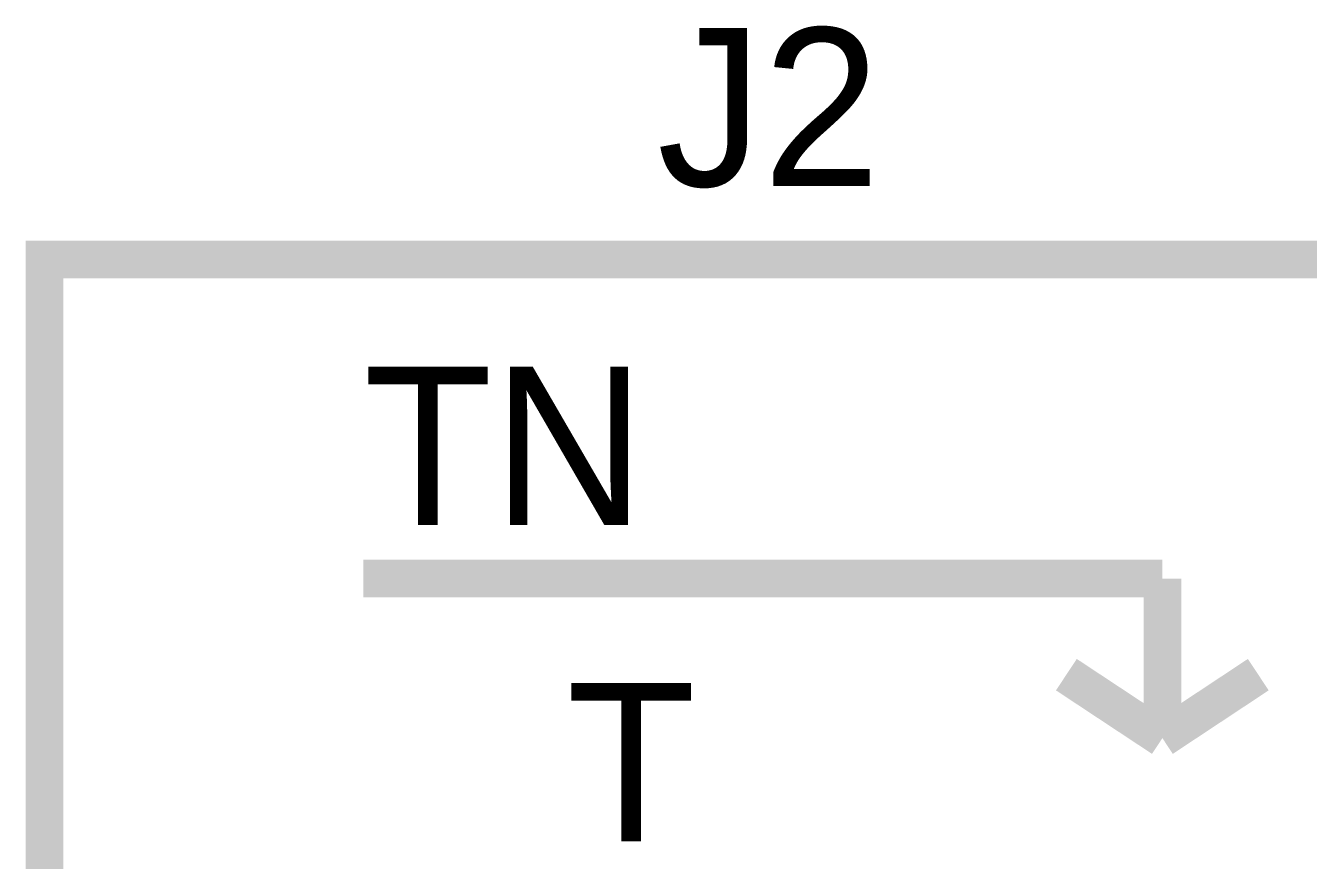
# Model space of a CAD drawing. Header units: inches. Extents: x 0 to 432, y 0 to 280.
# Drawn here: x 335.13 to 345.34, y 178.09 to 184.73 of the extents above; entities that cross this region are included whole.
import ezdxf

# ---------------------------------------------------------------- set-up
doc = ezdxf.new("R2010")
doc.units = ezdxf.units.IN
doc.layers.add('Sheet', color=255, linetype='Continuous')

msp = doc.modelspace()

# ---------------------------------------------------------------- linework, layer by layer
at = {"layer": 'Sheet'}
for points in [[(340.37, 182.868, 0.3, 0.3, 0), (335.283, 182.868, 0.3, 0.3, 0), (335.283, 172.716, 0.3, 0.3, 0), (337.821, 172.716, 0.3, 0.3, 0)], [(340.37, 182.868, 0.3, 0.3, 0), (354.33, 182.868, 0.3, 0.3, 0)], [(342.909, 180.33, 0.3, 0.3, 0), (337.821, 180.33, 0.3, 0.3, 0)], [(344.178, 180.33, 0.3, 0.3, 0), (342.909, 180.33, 0.3, 0.3, 0)], [(344.178, 180.33, 0.3, 0.3, 0), (344.178, 179.061, 0.3, 0.3, 0)], [(344.178, 179.061, 0.3, 0.3, 0), (343.414, 179.566, 0.3, 0.3, 0)], [(344.178, 179.061, 0.3, 0.3, 0), (344.941, 179.566, 0.3, 0.3, 0)]]:
    msp.add_lwpolyline(points, format="xyseb", dxfattribs=at)

# ---------------------------------------------------------------- texts
for s, height, p in [('J2', 1.2577, (340.157, 183.452)), ('TN', 1.2577, (337.821, 180.757)), ('T', 1.258, (339.438, 178.241))]:
    msp.add_text(s, height=height, dxfattribs=at).set_placement(p)

doc.saveas('drawing.dxf')
